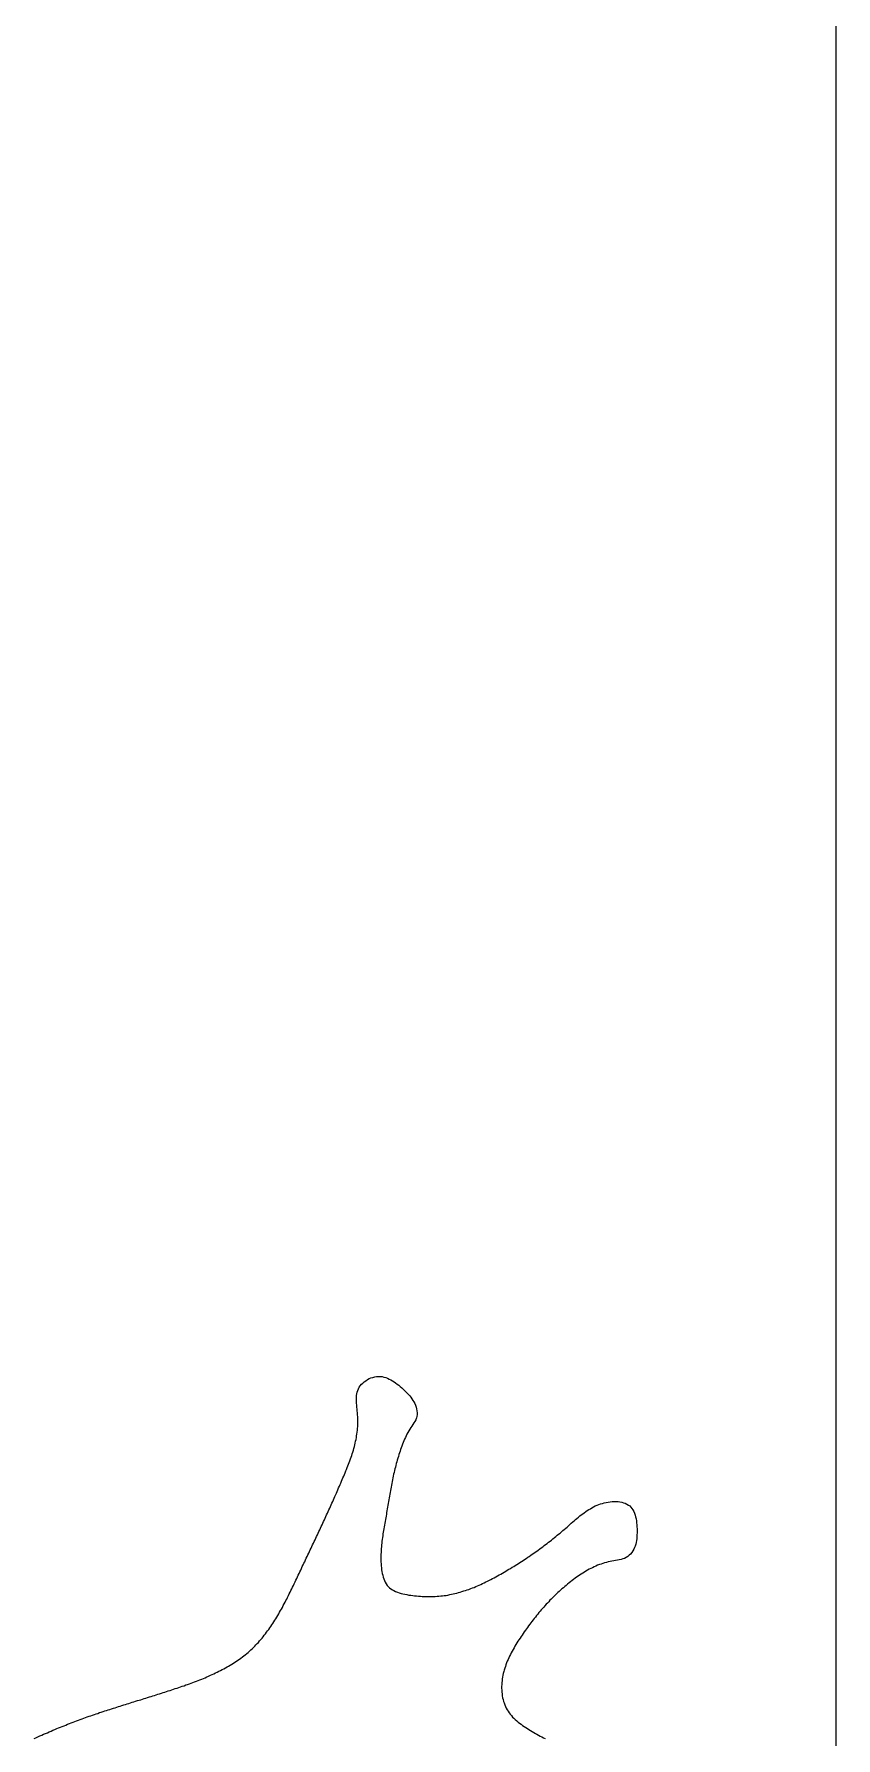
# Model space of a CAD drawing. Extents: x 63 to 788, y 423 to 1014.
# Drawn here: x 517.82 to 522.22, y 823.51 to 832.87 of the extents above; entities that cross this region are included whole.
import ezdxf

# ---------------------------------------------------------------- set-up
doc = ezdxf.new("R2010")
doc.units = 0
doc.header["$MEASUREMENT"] = 0
doc.layers.add('LAYER_1', color=7, linetype='CONTINUOUS')

msp = doc.modelspace()

# ---------------------------------------------------------------- linework, layer by layer
at = {"layer": 'LAYER_1', "color": 1}
msp.add_polyline3d([(522.2218, 833.382, 0), (522.2218, 832.729, 0), (522.2218, 832.077, 0), (522.2218, 831.424, 0), (522.2218, 830.772, 0), (522.2218, 830.119, 0), (522.2218, 829.466, 0), (522.2218, 828.814, 0), (522.2218, 828.161, 0), (522.2218, 827.509, 0), (522.2218, 826.856, 0), (522.2218, 826.203, 0), (522.2218, 825.551, 0), (522.2218, 824.898, 0), (522.2218, 824.246, 0), (522.2218, 823.593, 0), (522.2218, 822.94, 0)], dxfattribs=at)
at = {"layer": 'LAYER_1', "color": 7}
msp.add_polyline3d([(517.8206, 823.51, 0), (517.831, 823.514, 0), (517.8415, 823.519, 0), (517.8519, 823.524, 0), (517.8623, 823.528, 0), (517.8727, 823.533, 0), (517.8831, 823.537, 0), (517.8934, 823.542, 0), (517.9037, 823.546, 0), (517.914, 823.551, 0), (517.9242, 823.555, 0), (517.9344, 823.56, 0), (517.9446, 823.564, 0), (517.9547, 823.568, 0), (517.9648, 823.572, 0), (517.9749, 823.576, 0), (517.9849, 823.58, 0), (517.9949, 823.584, 0), (518.0049, 823.588, 0), (518.0149, 823.592, 0), (518.0248, 823.596, 0), (518.0347, 823.6, 0), (518.0445, 823.604, 0), (518.0543, 823.607, 0), (518.0641, 823.611, 0), (518.0739, 823.615, 0), (518.0837, 823.618, 0), (518.0934, 823.622, 0), (518.1031, 823.625, 0), (518.1128, 823.629, 0), (518.1224, 823.632, 0), (518.1321, 823.635, 0), (518.1417, 823.639, 0), (518.1513, 823.642, 0), (518.1609, 823.645, 0), (518.1704, 823.648, 0), (518.18, 823.652, 0), (518.1895, 823.655, 0), (518.199, 823.658, 0), (518.2085, 823.661, 0), (518.218, 823.664, 0), (518.2275, 823.667, 0), (518.237, 823.67, 0), (518.2464, 823.673, 0), (518.2559, 823.676, 0), (518.2653, 823.679, 0), (518.2747, 823.682, 0), (518.2842, 823.685, 0), (518.2936, 823.688, 0), (518.303, 823.691, 0), (518.3124, 823.694, 0), (518.3218, 823.697, 0), (518.3311, 823.7, 0), (518.3405, 823.703, 0), (518.3499, 823.706, 0), (518.3593, 823.709, 0), (518.3687, 823.712, 0), (518.3781, 823.715, 0), (518.3874, 823.718, 0), (518.3968, 823.72, 0), (518.4062, 823.723, 0), (518.4156, 823.726, 0), (518.425, 823.729, 0), (518.4344, 823.732, 0), (518.4438, 823.735, 0), (518.4532, 823.738, 0), (518.4626, 823.741, 0), (518.4721, 823.744, 0), (518.4815, 823.747, 0), (518.4909, 823.75, 0), (518.5004, 823.753, 0), (518.5099, 823.756, 0), (518.5193, 823.759, 0), (518.5288, 823.762, 0), (518.5383, 823.765, 0), (518.5479, 823.768, 0), (518.5574, 823.771, 0), (518.567, 823.774, 0), (518.5765, 823.777, 0), (518.5861, 823.78, 0), (518.5957, 823.784, 0), (518.6053, 823.787, 0), (518.615, 823.79, 0), (518.6246, 823.793, 0), (518.6343, 823.797, 0), (518.644, 823.8, 0), (518.6537, 823.804, 0), (518.6633, 823.807, 0), (518.673, 823.81, 0), (518.6827, 823.814, 0), (518.6924, 823.818, 0), (518.702, 823.821, 0), (518.7117, 823.825, 0), (518.7213, 823.829, 0), (518.7309, 823.832, 0), (518.7405, 823.836, 0), (518.7501, 823.84, 0), (518.7596, 823.844, 0), (518.7691, 823.848, 0), (518.7786, 823.852, 0), (518.7881, 823.857, 0), (518.7975, 823.861, 0), (518.8068, 823.865, 0), (518.8161, 823.87, 0), (518.8254, 823.874, 0), (518.8346, 823.879, 0), (518.8437, 823.883, 0), (518.8528, 823.888, 0), (518.8618, 823.893, 0), (518.8708, 823.898, 0), (518.8797, 823.903, 0), (518.8885, 823.908, 0), (518.8973, 823.913, 0), (518.9059, 823.918, 0), (518.9145, 823.923, 0), (518.923, 823.929, 0), (518.9314, 823.934, 0), (518.9398, 823.94, 0), (518.948, 823.946, 0), (518.9561, 823.952, 0), (518.9642, 823.958, 0), (518.9721, 823.964, 0), (518.98, 823.97, 0), (518.9877, 823.976, 0), (518.9953, 823.983, 0), (519.0028, 823.989, 0), (519.0102, 823.996, 0), (519.0174, 824.003, 0), (519.0246, 824.01, 0), (519.0316, 824.017, 0), (519.0386, 824.024, 0), (519.0454, 824.031, 0), (519.0521, 824.038, 0), (519.0588, 824.046, 0), (519.0653, 824.053, 0), (519.0717, 824.061, 0), (519.078, 824.069, 0), (519.0843, 824.077, 0), (519.0904, 824.085, 0), (519.0965, 824.093, 0), (519.1025, 824.101, 0), (519.1084, 824.109, 0), (519.1142, 824.117, 0), (519.1199, 824.125, 0), (519.1255, 824.134, 0), (519.1311, 824.142, 0), (519.1366, 824.151, 0), (519.1421, 824.159, 0), (519.1474, 824.168, 0), (519.1528, 824.177, 0), (519.158, 824.186, 0), (519.1632, 824.195, 0), (519.1683, 824.203, 0), (519.1734, 824.212, 0), (519.1784, 824.221, 0), (519.1833, 824.23, 0), (519.1883, 824.24, 0), (519.1931, 824.249, 0), (519.1979, 824.258, 0), (519.2027, 824.267, 0), (519.2075, 824.276, 0), (519.2122, 824.285, 0), (519.2168, 824.295, 0), (519.2215, 824.304, 0), (519.2261, 824.313, 0), (519.2306, 824.323, 0), (519.2352, 824.332, 0), (519.2397, 824.341, 0), (519.2442, 824.351, 0), (519.2487, 824.36, 0), (519.2532, 824.37, 0), (519.2576, 824.379, 0), (519.2621, 824.388, 0), (519.2665, 824.398, 0), (519.2709, 824.407, 0), (519.2753, 824.416, 0), (519.2797, 824.426, 0), (519.2841, 824.435, 0), (519.2885, 824.444, 0), (519.2929, 824.454, 0), (519.2973, 824.463, 0), (519.3017, 824.472, 0), (519.3061, 824.481, 0), (519.3105, 824.491, 0), (519.3149, 824.5, 0), (519.3192, 824.509, 0), (519.3236, 824.518, 0), (519.328, 824.528, 0), (519.3323, 824.537, 0), (519.3367, 824.546, 0), (519.341, 824.555, 0), (519.3454, 824.564, 0), (519.3497, 824.574, 0), (519.354, 824.583, 0), (519.3583, 824.592, 0), (519.3627, 824.601, 0), (519.367, 824.61, 0), (519.3713, 824.62, 0), (519.3756, 824.629, 0), (519.3799, 824.638, 0), (519.3841, 824.647, 0), (519.3884, 824.656, 0), (519.3927, 824.665, 0), (519.3969, 824.674, 0), (519.4012, 824.684, 0), (519.4054, 824.693, 0), (519.4096, 824.702, 0), (519.4139, 824.711, 0), (519.4181, 824.72, 0), (519.4223, 824.729, 0), (519.4265, 824.739, 0), (519.4307, 824.748, 0), (519.4349, 824.757, 0), (519.439, 824.766, 0), (519.4432, 824.775, 0), (519.4473, 824.784, 0), (519.4515, 824.794, 0), (519.4556, 824.803, 0), (519.4597, 824.812, 0), (519.4638, 824.821, 0), (519.4679, 824.83, 0), (519.472, 824.839, 0), (519.4761, 824.849, 0), (519.4802, 824.858, 0), (519.4842, 824.867, 0), (519.4883, 824.876, 0), (519.4923, 824.886, 0), (519.4963, 824.895, 0), (519.5003, 824.904, 0), (519.5043, 824.913, 0), (519.5083, 824.923, 0), (519.5123, 824.932, 0), (519.5162, 824.941, 0), (519.5202, 824.951, 0), (519.5241, 824.96, 0), (519.528, 824.969, 0), (519.5319, 824.979, 0), (519.5357, 824.988, 0), (519.5395, 824.998, 0), (519.5432, 825.007, 0), (519.5469, 825.016, 0), (519.5504, 825.026, 0), (519.554, 825.035, 0), (519.5574, 825.045, 0), (519.5607, 825.054, 0), (519.564, 825.064, 0), (519.5671, 825.074, 0), (519.5701, 825.083, 0), (519.573, 825.093, 0), (519.5758, 825.103, 0), (519.5785, 825.113, 0), (519.581, 825.122, 0), (519.5833, 825.132, 0), (519.5856, 825.142, 0), (519.5876, 825.152, 0), (519.5895, 825.162, 0), (519.5912, 825.172, 0), (519.5928, 825.182, 0), (519.5941, 825.193, 0), (519.5953, 825.203, 0), (519.5962, 825.213, 0), (519.5969, 825.223, 0), (519.5975, 825.234, 0), (519.5978, 825.244, 0), (519.5978, 825.255, 0), (519.5977, 825.265, 0), (519.5973, 825.276, 0), (519.5966, 825.287, 0), (519.5957, 825.298, 0), (519.5947, 825.309, 0), (519.5937, 825.319, 0), (519.5926, 825.33, 0), (519.5916, 825.341, 0), (519.5909, 825.352, 0), (519.5903, 825.362, 0), (519.5902, 825.373, 0), (519.5904, 825.383, 0), (519.5912, 825.393, 0), (519.5925, 825.403, 0), (519.5945, 825.412, 0), (519.5973, 825.421, 0), (519.6009, 825.43, 0), (519.6054, 825.439, 0), (519.6109, 825.447, 0), (519.6173, 825.455, 0), (519.6246, 825.462, 0), (519.6325, 825.469, 0), (519.6412, 825.475, 0), (519.6503, 825.481, 0), (519.6599, 825.486, 0), (519.6698, 825.49, 0), (519.68, 825.493, 0), (519.6903, 825.496, 0), (519.7006, 825.497, 0), (519.7108, 825.498, 0), (519.721, 825.498, 0), (519.7309, 825.497, 0), (519.7408, 825.495, 0), (519.7505, 825.492, 0), (519.76, 825.488, 0), (519.7694, 825.484, 0), (519.7786, 825.48, 0), (519.7877, 825.474, 0), (519.7966, 825.469, 0), (519.8053, 825.463, 0), (519.8139, 825.456, 0), (519.8223, 825.45, 0), (519.8305, 825.443, 0), (519.8386, 825.436, 0), (519.8464, 825.428, 0), (519.8541, 825.421, 0), (519.8616, 825.414, 0), (519.8688, 825.406, 0), (519.8758, 825.399, 0), (519.8825, 825.391, 0), (519.8888, 825.384, 0), (519.8947, 825.375, 0), (519.9002, 825.367, 0), (519.9053, 825.358, 0), (519.9099, 825.349, 0), (519.914, 825.34, 0), (519.9175, 825.33, 0), (519.9202, 825.32, 0), (519.9221, 825.309, 0), (519.9231, 825.299, 0), (519.9229, 825.289, 0), (519.9216, 825.279, 0), (519.9191, 825.27, 0), (519.9155, 825.26, 0), (519.911, 825.251, 0), (519.9059, 825.243, 0), (519.9003, 825.234, 0), (519.8944, 825.225, 0), (519.8885, 825.217, 0), (519.8828, 825.208, 0), (519.8774, 825.199, 0), (519.8723, 825.19, 0), (519.8674, 825.181, 0), (519.8628, 825.172, 0), (519.8584, 825.163, 0), (519.8543, 825.154, 0), (519.8503, 825.145, 0), (519.8465, 825.135, 0), (519.8428, 825.126, 0), (519.8393, 825.116, 0), (519.8358, 825.107, 0), (519.8325, 825.097, 0), (519.8293, 825.088, 0), (519.8261, 825.078, 0), (519.823, 825.069, 0), (519.8201, 825.059, 0), (519.8172, 825.049, 0), (519.8143, 825.039, 0), (519.8116, 825.03, 0), (519.8089, 825.02, 0), (519.8063, 825.01, 0), (519.8038, 825, 0), (519.8013, 824.99, 0), (519.7989, 824.981, 0), (519.7966, 824.971, 0), (519.7943, 824.961, 0), (519.7921, 824.951, 0), (519.7899, 824.941, 0), (519.7878, 824.931, 0), (519.7858, 824.921, 0), (519.7838, 824.911, 0), (519.7819, 824.901, 0), (519.78, 824.891, 0), (519.7781, 824.881, 0), (519.7763, 824.871, 0), (519.7745, 824.861, 0), (519.7727, 824.851, 0), (519.771, 824.841, 0), (519.7693, 824.831, 0), (519.7676, 824.821, 0), (519.7659, 824.811, 0), (519.7642, 824.801, 0), (519.7625, 824.791, 0), (519.7609, 824.781, 0), (519.7592, 824.771, 0), (519.7575, 824.761, 0), (519.7558, 824.751, 0), (519.7541, 824.741, 0), (519.7524, 824.731, 0), (519.7507, 824.721, 0), (519.7489, 824.712, 0), (519.7472, 824.702, 0), (519.7454, 824.692, 0), (519.7437, 824.682, 0), (519.742, 824.672, 0), (519.7403, 824.662, 0), (519.7386, 824.652, 0), (519.737, 824.643, 0), (519.7355, 824.633, 0), (519.734, 824.623, 0), (519.7326, 824.613, 0), (519.7312, 824.603, 0), (519.73, 824.593, 0), (519.7288, 824.583, 0), (519.7278, 824.573, 0), (519.7269, 824.563, 0), (519.7261, 824.553, 0), (519.7254, 824.542, 0), (519.7249, 824.532, 0), (519.7245, 824.522, 0), (519.7243, 824.512, 0), (519.7243, 824.501, 0), (519.7244, 824.491, 0), (519.7248, 824.48, 0), (519.7253, 824.47, 0), (519.726, 824.459, 0), (519.727, 824.448, 0), (519.7282, 824.437, 0), (519.7298, 824.427, 0), (519.7317, 824.416, 0), (519.734, 824.406, 0), (519.7367, 824.396, 0), (519.7399, 824.386, 0), (519.7436, 824.377, 0), (519.7479, 824.368, 0), (519.7529, 824.359, 0), (519.7584, 824.351, 0), (519.7647, 824.344, 0), (519.7716, 824.338, 0), (519.7792, 824.332, 0), (519.7874, 824.326, 0), (519.7961, 824.322, 0), (519.8053, 824.317, 0), (519.8148, 824.313, 0), (519.8247, 824.31, 0), (519.8349, 824.307, 0), (519.8454, 824.304, 0), (519.8559, 824.302, 0), (519.8666, 824.3, 0), (519.8774, 824.298, 0), (519.8881, 824.297, 0), (519.8988, 824.295, 0), (519.9095, 824.294, 0), (519.92, 824.293, 0), (519.9305, 824.292, 0), (519.941, 824.291, 0), (519.9514, 824.29, 0), (519.9617, 824.29, 0), (519.972, 824.289, 0), (519.9822, 824.289, 0), (519.9924, 824.289, 0), (520.0025, 824.289, 0), (520.0126, 824.29, 0), (520.0227, 824.29, 0), (520.0327, 824.291, 0), (520.0427, 824.292, 0), (520.0526, 824.293, 0), (520.0625, 824.294, 0), (520.0724, 824.295, 0), (520.0822, 824.296, 0), (520.092, 824.298, 0), (520.1018, 824.3, 0), (520.1115, 824.302, 0), (520.1212, 824.304, 0), (520.1309, 824.306, 0), (520.1406, 824.308, 0), (520.1502, 824.311, 0), (520.1598, 824.314, 0), (520.1694, 824.317, 0), (520.179, 824.32, 0), (520.1886, 824.323, 0), (520.1981, 824.326, 0), (520.2076, 824.329, 0), (520.2171, 824.333, 0), (520.2265, 824.337, 0), (520.2359, 824.34, 0), (520.2453, 824.344, 0), (520.2547, 824.348, 0), (520.264, 824.352, 0), (520.2733, 824.356, 0), (520.2826, 824.361, 0), (520.2919, 824.365, 0), (520.3011, 824.37, 0), (520.3103, 824.374, 0), (520.3195, 824.379, 0), (520.3286, 824.383, 0), (520.3377, 824.388, 0), (520.3468, 824.393, 0), (520.3558, 824.398, 0), (520.3648, 824.403, 0), (520.3738, 824.408, 0), (520.3828, 824.413, 0), (520.3917, 824.418, 0), (520.4006, 824.423, 0), (520.4094, 824.428, 0), (520.4182, 824.434, 0), (520.427, 824.439, 0), (520.4358, 824.444, 0), (520.4445, 824.45, 0), (520.4532, 824.455, 0), (520.4618, 824.46, 0), (520.4705, 824.466, 0), (520.479, 824.471, 0), (520.4876, 824.477, 0), (520.4961, 824.482, 0), (520.5046, 824.488, 0), (520.5131, 824.493, 0), (520.5215, 824.499, 0), (520.5299, 824.505, 0), (520.5383, 824.51, 0), (520.5467, 824.516, 0), (520.555, 824.522, 0), (520.5633, 824.528, 0), (520.5715, 824.533, 0), (520.5798, 824.539, 0), (520.588, 824.545, 0), (520.5961, 824.551, 0), (520.6043, 824.557, 0), (520.6124, 824.563, 0), (520.6205, 824.569, 0), (520.6286, 824.575, 0), (520.6366, 824.581, 0), (520.6446, 824.588, 0), (520.6526, 824.594, 0), (520.6606, 824.6, 0), (520.6685, 824.606, 0), (520.6764, 824.613, 0), (520.6843, 824.619, 0), (520.6921, 824.626, 0), (520.7, 824.632, 0), (520.7078, 824.638, 0), (520.7156, 824.645, 0), (520.7233, 824.652, 0), (520.7311, 824.658, 0), (520.7388, 824.665, 0), (520.7465, 824.671, 0), (520.7542, 824.678, 0), (520.7618, 824.685, 0), (520.7695, 824.692, 0), (520.7771, 824.699, 0), (520.7848, 824.705, 0), (520.7925, 824.712, 0), (520.8003, 824.719, 0), (520.8081, 824.725, 0), (520.816, 824.732, 0), (520.824, 824.738, 0), (520.832, 824.744, 0), (520.8402, 824.75, 0), (520.8485, 824.756, 0), (520.8569, 824.762, 0), (520.8654, 824.767, 0), (520.8741, 824.772, 0), (520.883, 824.777, 0), (520.892, 824.782, 0), (520.9012, 824.787, 0), (520.9106, 824.791, 0), (520.9202, 824.795, 0), (520.93, 824.798, 0), (520.9401, 824.801, 0), (520.9504, 824.804, 0), (520.961, 824.806, 0), (520.9717, 824.808, 0), (520.9827, 824.81, 0), (520.9936, 824.811, 0), (521.0046, 824.811, 0), (521.0155, 824.811, 0), (521.0262, 824.811, 0), (521.0367, 824.81, 0), (521.0468, 824.808, 0), (521.0565, 824.805, 0), (521.0658, 824.802, 0), (521.0744, 824.797, 0), (521.0825, 824.792, 0), (521.0898, 824.787, 0), (521.0963, 824.78, 0), (521.1022, 824.773, 0), (521.1074, 824.765, 0), (521.112, 824.756, 0), (521.116, 824.747, 0), (521.1194, 824.737, 0), (521.1222, 824.727, 0), (521.1246, 824.716, 0), (521.1265, 824.706, 0), (521.128, 824.695, 0), (521.1291, 824.684, 0), (521.1298, 824.672, 0), (521.1302, 824.661, 0), (521.1303, 824.65, 0), (521.1301, 824.639, 0), (521.1297, 824.628, 0), (521.1291, 824.617, 0), (521.1282, 824.607, 0), (521.1269, 824.597, 0), (521.1252, 824.587, 0), (521.1229, 824.577, 0), (521.12, 824.567, 0), (521.1165, 824.558, 0), (521.1121, 824.549, 0), (521.1069, 824.54, 0), (521.101, 824.531, 0), (521.0943, 824.523, 0), (521.087, 824.516, 0), (521.0791, 824.51, 0), (521.0707, 824.504, 0), (521.0618, 824.499, 0), (521.0525, 824.496, 0), (521.0428, 824.493, 0), (521.0329, 824.491, 0), (521.0229, 824.489, 0), (521.0127, 824.487, 0), (521.0024, 824.486, 0), (520.9922, 824.484, 0), (520.9821, 824.482, 0), (520.9721, 824.48, 0), (520.9622, 824.477, 0), (520.9524, 824.474, 0), (520.9426, 824.471, 0), (520.9329, 824.468, 0), (520.9234, 824.465, 0), (520.9139, 824.461, 0), (520.9045, 824.457, 0), (520.8951, 824.453, 0), (520.8859, 824.448, 0), (520.8768, 824.444, 0), (520.8677, 824.439, 0), (520.8587, 824.434, 0), (520.8498, 824.429, 0), (520.841, 824.424, 0), (520.8322, 824.418, 0), (520.8236, 824.413, 0), (520.815, 824.407, 0), (520.8065, 824.401, 0), (520.7981, 824.396, 0), (520.7897, 824.39, 0), (520.7815, 824.383, 0), (520.7733, 824.377, 0), (520.7652, 824.371, 0), (520.7572, 824.364, 0), (520.7492, 824.358, 0), (520.7413, 824.351, 0), (520.7335, 824.345, 0), (520.7258, 824.338, 0), (520.7181, 824.332, 0), (520.7106, 824.325, 0), (520.703, 824.318, 0), (520.6956, 824.311, 0), (520.6882, 824.304, 0), (520.6809, 824.297, 0), (520.6737, 824.29, 0), (520.6665, 824.283, 0), (520.6594, 824.276, 0), (520.6523, 824.269, 0), (520.6453, 824.261, 0), (520.6384, 824.254, 0), (520.6316, 824.247, 0), (520.6248, 824.239, 0), (520.618, 824.232, 0), (520.6113, 824.224, 0), (520.6047, 824.216, 0), (520.5981, 824.209, 0), (520.5916, 824.201, 0), (520.5851, 824.193, 0), (520.5787, 824.185, 0), (520.5723, 824.177, 0), (520.566, 824.169, 0), (520.5597, 824.161, 0), (520.5535, 824.153, 0), (520.5473, 824.145, 0), (520.5412, 824.137, 0), (520.5351, 824.129, 0), (520.5291, 824.12, 0), (520.5231, 824.112, 0), (520.5171, 824.104, 0), (520.5112, 824.095, 0), (520.5053, 824.087, 0), (520.4995, 824.078, 0), (520.4937, 824.07, 0), (520.4879, 824.061, 0), (520.4822, 824.052, 0), (520.4766, 824.044, 0), (520.4711, 824.035, 0), (520.4656, 824.026, 0), (520.4603, 824.017, 0), (520.455, 824.008, 0), (520.4499, 823.999, 0), (520.4449, 823.99, 0), (520.44, 823.981, 0), (520.4353, 823.972, 0), (520.4308, 823.962, 0), (520.4264, 823.953, 0), (520.4222, 823.944, 0), (520.4182, 823.934, 0), (520.4143, 823.925, 0), (520.4107, 823.915, 0), (520.4073, 823.906, 0), (520.4041, 823.896, 0), (520.4012, 823.886, 0), (520.3985, 823.877, 0), (520.3961, 823.867, 0), (520.3939, 823.857, 0), (520.392, 823.847, 0), (520.3904, 823.837, 0), (520.3891, 823.827, 0), (520.3881, 823.817, 0), (520.3874, 823.806, 0), (520.387, 823.796, 0), (520.387, 823.786, 0), (520.3873, 823.775, 0), (520.388, 823.765, 0), (520.389, 823.755, 0), (520.3904, 823.745, 0), (520.3923, 823.734, 0), (520.3945, 823.724, 0), (520.3971, 823.714, 0), (520.4002, 823.705, 0), (520.4037, 823.695, 0), (520.4076, 823.686, 0), (520.412, 823.677, 0), (520.4168, 823.668, 0), (520.4222, 823.66, 0), (520.4279, 823.651, 0), (520.434, 823.643, 0), (520.4405, 823.636, 0), (520.4474, 823.628, 0), (520.4546, 823.621, 0), (520.462, 823.614, 0), (520.4697, 823.607, 0), (520.4776, 823.6, 0), (520.4857, 823.594, 0), (520.494, 823.588, 0), (520.5024, 823.581, 0), (520.511, 823.576, 0), (520.5196, 823.57, 0), (520.5282, 823.564, 0), (520.5369, 823.559, 0), (520.5457, 823.553, 0), (520.5545, 823.548, 0), (520.5633, 823.543, 0), (520.5722, 823.538, 0), (520.5811, 823.533, 0), (520.5901, 823.528, 0), (520.5991, 823.523, 0), (520.6081, 823.519, 0), (520.6172, 823.514, 0), (520.6263, 823.51, 0)], dxfattribs=at)

doc.saveas('drawing.dxf')
